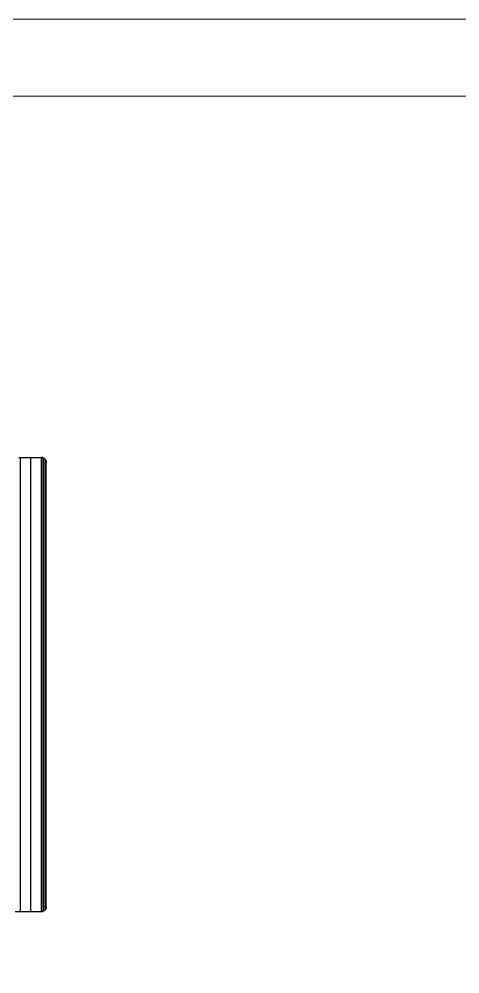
# Model space of a CAD drawing. Header units: millimetres. Extents: x 3440 to 9380, y -3644 to 556.
# Drawn here: x 5837 to 6410, y -684 to 556 of the extents above; entities that cross this region are included whole.
import ezdxf

# ---------------------------------------------------------------- set-up
doc = ezdxf.new("R2010")
doc.units = ezdxf.units.MM
doc.layers.add('tabelka', color=155, linetype='Continuous')

msp = doc.modelspace()

# ---------------------------------------------------------------- linework, layer by layer
for p, q in [((5836.75, -13.65), (5837.71, -13.43)), ((5837.71, -13.43), (5838.65, -13.37)), ((5838.65, -13.37), (5866.08, -13.37)), ((5838.65, -13.37), (5838.65, -603.37)), ((5852.36, -603.37), (5852.36, -13.37)), ((5867.98, -13.65), (5866.08, -13.37)), ((5866.08, -13.37), (5867.02, -13.43)), ((5866.08, -13.37), (5866.08, -603.37)), ((5867.02, -13.43), (5867.98, -13.65)), ((5867.98, -13.65), (5868.93, -14.03)), ((5867.98, -13.65), (5867.98, -603.08)), ((5868.93, -14.03), (5869.83, -14.57)), ((5868.93, -602.7), (5868.93, -14.03)), ((5869.83, -14.57), (5870.64, -15.26)), ((5870.64, -15.26), (5871.33, -16.07)), ((5870.64, -15.26), (5870.64, -601.48)), ((5871.33, -16.07), (5871.87, -16.97)), ((5871.87, -16.97), (5872.25, -17.92)), ((5871.87, -16.97), (5871.87, -599.76)), ((5872.25, -17.92), (5872.47, -18.89)), ((5872.25, -598.81), (5872.25, -17.92)), ((5872.47, -18.89), (5872.53, -19.82)), ((5872.53, -596.91), (5872.53, -19.82)), ((5838.65, -603.37), (5832.19, -603.37)), ((5837.71, -603.3), (5836.75, -603.08)), ((5838.65, -603.37), (5837.71, -603.3)), ((5866.08, -603.37), (5838.65, -603.37)), ((5867.02, -603.3), (5866.08, -603.37)), ((5867.98, -603.08), (5867.02, -603.3)), ((5868.93, -602.7), (5867.98, -603.08)), ((5869.83, -602.16), (5868.93, -602.7)), ((5870.64, -601.48), (5869.83, -602.16)), ((5871.33, -600.66), (5870.64, -601.48)), ((5871.87, -599.76), (5871.33, -600.66)), ((5872.25, -598.81), (5871.87, -599.76)), ((5872.47, -597.85), (5872.25, -598.81)), ((5872.53, -596.91), (5872.47, -597.85))]:
    msp.add_line(p, q)
at = {"layer": 'tabelka', "lineweight": 5}
for points in [[(3439.96, 555.81), (9379.96, 555.81), (9379.96, -3644.19), (3439.96, -3644.19)], [(3539.96, 455.81), (9279.96, 455.81), (9279.96, -3544.19), (3539.96, -3544.19)]]:
    msp.add_lwpolyline(points, close=True, dxfattribs=at)

doc.saveas('drawing.dxf')
